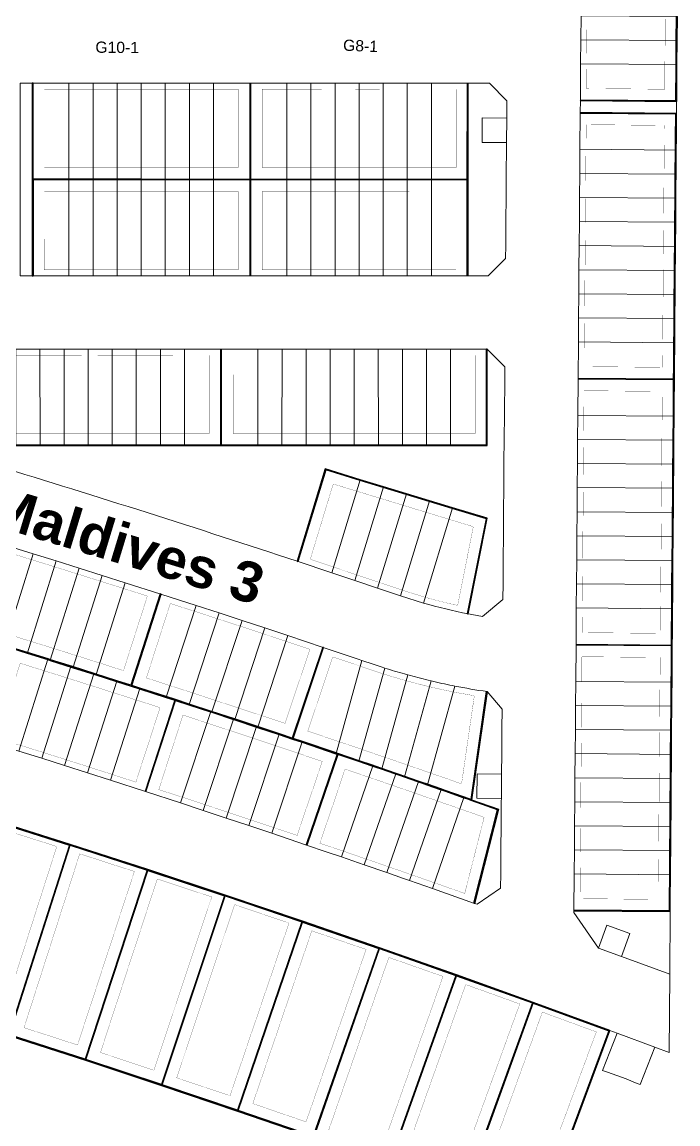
# Model space of a CAD drawing. Header units: centimetres. Extents: x -6122352 to 7132207, y -1694241 to 1947892.
# Drawn here: x 144818 to 308242, y -410151 to -135533 of the extents above; entities that cross this region are included whole.
import ezdxf

# ---------------------------------------------------------------- set-up
doc = ezdxf.new("R2010")
doc.units = ezdxf.units.CM
doc.header["$MEASUREMENT"] = 0
doc.linetypes.add('XR-AR-END-SETTING OUT PLAN$0$23261-XR-AR-SI-GF$0$HIDDEN', pattern=[0.375, 0.25, -0.125])
for name, color, linetype, lineweight, true_color in [('08-Compound Wall-1', 7, 'Continuous', 25, 0xa80000), ('08-Compound Wall-2', 6, 'Continuous', 25, 0xff00ff), ('23585-XR-AR-DAMAC PLOT LIMITS$0$1-End units', 7, 'Continuous', 5, 0xf8991e), ('23585-XR-AR-DAMAC PLOT LIMITS$0$1-Open Space', 7, 'Continuous', 5, 0x90cf5a), ('23585-XR-AR-DAMAC PLOT LIMITS$0$1-Utility', 7, 'Continuous', 5, 0x8db1ff)]:
    doc.layers.add(name, color=color, linetype=linetype, lineweight=lineweight, true_color=true_color)
for name, color, linetype, lineweight in [('23585-XR-AR-BOUNDARY WALLS AND SETBACKS$0$A-ANNO-TEXT', 3, 'Continuous', 25), ('23585-XR-AR-DAMAC PLOT LIMITS$0$1-Mid units', 41, 'Continuous', 5), ('23585-XR-AR-DAMAC PLOT LIMITS$0$1-V75', 142, 'Continuous', 5), ('A-ANNO-TEXT', 3, 'Continuous', 25)]:
    doc.layers.add(name, color=color, linetype=linetype, lineweight=lineweight)
for name, color, linetype in [('23585-XR-AR-BOUNDARY WALLS AND SETBACKS$0$cluster name', 2, 'Continuous'), ('23585-XR-AR-BOUNDARY WALLS AND SETBACKS$0$setback', 7, 'XR-AR-END-SETTING OUT PLAN$0$23261-XR-AR-SI-GF$0$HIDDEN'), ('@MI-REF LAYER', 7, 'Continuous'), ('@MI-TYPE-01', 30, 'Continuous')]:
    doc.layers.add(name, color=color, linetype=linetype)
doc.styles.add('23585-XR-AR-BOUNDARY WALLS AND SETBACKS$0$Arial', font='arialbd.ttf')
doc.styles.add('23585-XR-AR-MALDIVE-2$0$Arial', font='arialbd.ttf')

# ---------------------------------------------------------------- blocks, each defined once
blk = doc.blocks.new('23585-XR-AR-BOUNDARY WALLS AND SETBACKS$0$A$Cfa569a08')
at = {"layer": '23585-XR-AR-BOUNDARY WALLS AND SETBACKS$0$cluster name', "style": '23585-XR-AR-BOUNDARY WALLS AND SETBACKS$0$Arial'}
blk.add_text('Maldives 3', height=10, rotation=30.6218, dxfattribs=at).set_placement((496675.23, 2768820.96))
blk = doc.blocks.new('23585-XR-AR-BOUNDARY WALLS AND SETBACKS')
at = {"layer": '08-Compound Wall-1'}
blk.add_line((496602.55, 2768903.82), (496602.42, 2768903.68), dxfattribs=at)
at = {"layer": '08-Compound Wall-2'}
for p, q in [((496687.22, 2768960.86), (496693.27, 2768967.45)), ((496693.42, 2768967.32), (496687.37, 2768960.72)), ((496683.17, 2768956.43), (496687.22, 2768960.86)), ((496687.37, 2768960.72), (496683.32, 2768956.3)), ((496679.12, 2768952.01), (496683.17, 2768956.43)), ((496683.32, 2768956.3), (496679.27, 2768951.87)), ((496675.06, 2768947.58), (496679.12, 2768952.01)), ((496679.27, 2768951.87), (496675.21, 2768947.45)), ((496671.01, 2768943.16), (496675.06, 2768947.58)), ((496675.21, 2768947.45), (496671.16, 2768943.03)), ((496666.96, 2768938.74), (496671.01, 2768943.16)), ((496671.16, 2768943.03), (496667.11, 2768938.6)), ((496662.9, 2768934.31), (496666.96, 2768938.74)), ((496667.11, 2768938.6), (496663.05, 2768934.18)), ((496656.79, 2768927.64), (496662.9, 2768934.31)), ((496663.05, 2768934.18), (496656.94, 2768927.51)), ((496656.8, 2768927.36), (496650.69, 2768920.69)), ((496650.69, 2768920.69), (496646.64, 2768916.26)), ((496646.64, 2768916.26), (496642.58, 2768911.84)), ((496642.58, 2768911.84), (496638.53, 2768907.41)), ((496638.32, 2768907.49), (496634.33, 2768903.13)), ((496638.53, 2768907.41), (496634.48, 2768902.99)), ((496634.33, 2768903.13), (496630.27, 2768898.7)), ((496634.48, 2768902.99), (496630.42, 2768898.57)), ((496630.27, 2768898.7), (496626.22, 2768894.28)), ((496630.42, 2768898.57), (496626.37, 2768894.14)), ((496626.22, 2768894.28), (496620.17, 2768887.68)), ((496626.37, 2768894.14), (496620.32, 2768887.54))]:
    blk.add_line(p, q, dxfattribs=at)
for points in [[(496697.7, 2769001.58), (496697.85, 2769001.45), (496714.2, 2769019.02), (496707.5, 2769025.25), (496703.11, 2769029.34), (496698.72, 2769033.43)], [(496697.7, 2769001.58), (496713.92, 2769019.01), (496707.37, 2769025.1), (496702.97, 2769029.19), (496698.58, 2769033.28), (496694.19, 2769037.37), (496689.8, 2769041.46), (496685.4, 2769045.54), (496681.01, 2769049.63), (496676.62, 2769053.72), (496672.23, 2769057.8), (496665.6, 2769063.97)], [(496845.5, 2768864.03), (496845.64, 2768863.9), (496861.99, 2768881.47), (496859.8, 2768883.51), (496855.3, 2768887.7), (496853.1, 2768889.74), (496850.9, 2768891.79), (496846.51, 2768895.87), (496844.32, 2768897.92), (496842.12, 2768899.96), (496837.73, 2768904.05), (496835.53, 2768906.1), (496833.34, 2768908.14), (496828.94, 2768912.23), (496824.55, 2768916.31), (496822.36, 2768918.36), (496820.16, 2768920.4), (496817.96, 2768922.45), (496813.46, 2768926.63), (496811.27, 2768928.68), (496806.76, 2768932.87), (496804.57, 2768934.91), (496802.37, 2768936.96), (496797.98, 2768941.04), (496793.59, 2768945.13), (496791.39, 2768947.18), (496789.2, 2768949.22), (496787, 2768951.26), (496784.8, 2768953.31), (496780.41, 2768957.39), (496778.22, 2768959.44), (496776.02, 2768961.48), (496771.63, 2768965.57), (496769.43, 2768967.61), (496764.93, 2768971.8), (496762.73, 2768973.85), (496758.23, 2768978.04), (496756.04, 2768980.08), (496753.84, 2768982.12), (496749.45, 2768986.21), (496747.25, 2768988.26), (496745.05, 2768990.3), (496742.86, 2768992.35), (496740.66, 2768994.39), (496736.27, 2768998.48), (496731.88, 2769002.56), (496729.68, 2769004.61), (496727.49, 2769006.65), (496723.09, 2769010.74), (496720.9, 2769012.78), (496716.4, 2769016.97), (496700.04, 2768999.4), (496700.19, 2768999.27)], [(496748.51, 2768954.31), (496764.72, 2768971.73), (496762.6, 2768973.7), (496758.09, 2768977.89), (496755.9, 2768979.94), (496753.7, 2768981.98), (496749.31, 2768986.07), (496747.12, 2768988.11), (496744.92, 2768990.15), (496742.72, 2768992.2), (496740.53, 2768994.24), (496736.13, 2768998.33), (496731.74, 2769002.42), (496729.55, 2769004.46), (496727.35, 2769006.5), (496722.96, 2769010.59), (496720.76, 2769012.64), (496716.41, 2769016.69), (496700.19, 2768999.27)], [(496797.04, 2768909.14), (496813.25, 2768926.56), (496811.13, 2768928.53), (496806.63, 2768932.72), (496804.43, 2768934.77), (496802.23, 2768936.81), (496797.84, 2768940.9), (496793.45, 2768944.98), (496791.26, 2768947.03), (496789.06, 2768949.07), (496786.86, 2768951.12), (496784.67, 2768953.16), (496780.27, 2768957.25), (496778.08, 2768959.29), (496775.88, 2768961.34), (496771.49, 2768965.42), (496769.3, 2768967.47), (496764.87, 2768971.59), (496748.65, 2768954.17)], [(496748.51, 2768954.31), (496748.58, 2768954.24), (496748.65, 2768954.17)], [(496666.25, 2768839.68), (496670.31, 2768844.11), (496674.36, 2768848.53), (496678.41, 2768852.95), (496682.47, 2768857.38), (496686.52, 2768861.8), (496690.57, 2768866.22), (496694.63, 2768870.65), (496700.81, 2768877.39), (496706.99, 2768884.14), (496711.04, 2768888.56), (496715.1, 2768892.99), (496719.15, 2768897.41), (496723.2, 2768901.83), (496727.26, 2768906.26), (496731.31, 2768910.68), (496735.36, 2768915.11), (496739.42, 2768919.53), (496745.6, 2768926.28), (496727.9, 2768942.49), (496727.77, 2768942.34)], [(496639.03, 2768943.64), (496656.66, 2768927.49)], [(496639.17, 2768943.79), (496656.79, 2768927.64)], [(496638.46, 2768844.87), (496656.01, 2768828.79), (496662.05, 2768835.39), (496666.11, 2768839.82), (496670.16, 2768844.24), (496674.21, 2768848.66), (496678.27, 2768853.09), (496682.32, 2768857.51), (496686.37, 2768861.93), (496690.43, 2768866.36), (496694.48, 2768870.78), (496700.66, 2768877.53), (496706.84, 2768884.28), (496710.9, 2768888.7), (496714.95, 2768893.12), (496719, 2768897.55), (496723.06, 2768901.97), (496727.11, 2768906.4), (496731.16, 2768910.82), (496735.22, 2768915.24), (496739.27, 2768919.67), (496745.32, 2768926.26), (496727.77, 2768942.34)], [(496638.32, 2768907.49), (496642.43, 2768911.97), (496646.49, 2768916.4), (496650.54, 2768920.82), (496656.66, 2768927.49)], [(496656.8, 2768927.36), (496674.42, 2768911.21)], [(496656.94, 2768927.51), (496674.56, 2768911.36)], [(496845.5, 2768864.03), (496861.71, 2768881.46), (496859.66, 2768883.36), (496855.16, 2768887.55), (496852.97, 2768889.6), (496850.77, 2768891.64), (496846.38, 2768895.73), (496844.18, 2768897.77), (496841.98, 2768899.82), (496837.59, 2768903.9), (496835.4, 2768905.95), (496833.2, 2768907.99), (496828.81, 2768912.08), (496824.42, 2768916.17), (496822.22, 2768918.21), (496820.02, 2768920.25), (496817.83, 2768922.3), (496813.4, 2768926.42), (496797.19, 2768909)], [(496773.15, 2768894.34), (496758.91, 2768913.76), (496751.26, 2768909.24), (496746.09, 2768906.19), (496735.76, 2768900.09), (496730.59, 2768897.04), (496722.89, 2768892.49), (496735.01, 2768871.95)], [(496797.04, 2768909.14), (496797.11, 2768909.07), (496797.19, 2768909)], [(496700.59, 2768877.45), (496683.05, 2768893.53)], [(496700.73, 2768877.6), (496683.18, 2768893.68)], [(496790.77, 2768884.83), (496808, 2768863.76), (496814.33, 2768867.14), (496827.59, 2768846.9), (496827.41, 2768846.8), (496814.26, 2768866.88), (496808.11, 2768863.6), (496807.31, 2768863.17), (496806.26, 2768862.6), (496801.97, 2768860.31), (496800.96, 2768859.76), (496797.88, 2768858.1), (496796.65, 2768857.44), (496795.68, 2768856.91), (496792.59, 2768855.24), (496791.32, 2768854.56), (496790.4, 2768854.05), (496787.31, 2768852.38), (496786.01, 2768851.67), (496785.12, 2768851.18), (496782.03, 2768849.5), (496777.18, 2768846.84), (496788.68, 2768825.89)], [(496790.62, 2768884.71), (496807.82, 2768863.67), (496807.21, 2768863.34), (496806.16, 2768862.78), (496801.88, 2768860.48), (496800.87, 2768859.94), (496797.79, 2768858.28), (496796.55, 2768857.61), (496795.58, 2768857.09), (496792.5, 2768855.42), (496791.23, 2768854.73), (496790.3, 2768854.23), (496787.22, 2768852.55), (496785.91, 2768851.84), (496785.03, 2768851.36), (496781.94, 2768849.67), (496777, 2768846.97), (496776.67, 2768846.79), (496768.86, 2768842.48), (496766.72, 2768841.3), (496755.15, 2768862.21), (496755.06, 2768862.16), (496754.97, 2768862.12), (496766.55, 2768841.21), (496763.59, 2768839.57), (496758.52, 2768836.75), (496753.29, 2768833.83), (496748.03, 2768830.88), (496742.94, 2768828), (496739.77, 2768826.22), (496737.71, 2768825.05), (496731.68, 2768821.62), (496729.85, 2768820.58), (496718, 2768841.33), (496717.91, 2768841.28), (496717.83, 2768841.23), (496729.67, 2768820.48), (496726.47, 2768818.64), (496721.55, 2768815.83), (496716.38, 2768812.85), (496711.43, 2768809.98), (496710.87, 2768809.66), (496706.24, 2768806.97), (496702.82, 2768804.98)], [(496751.73, 2768805.29), (496739.96, 2768826.09), (496743.03, 2768827.83), (496747.98, 2768830.62), (496748.26, 2768830.78), (496753.21, 2768833.55), (496753.49, 2768833.71), (496758.45, 2768836.48), (496758.73, 2768836.64), (496763.69, 2768839.39), (496766.73, 2768841.08), (496768.95, 2768842.31), (496776.76, 2768846.61), (496777.01, 2768846.74), (496788.5, 2768825.79)], [(496715.06, 2768784.22), (496703.01, 2768804.86), (496706.34, 2768806.8), (496710.97, 2768809.49), (496711.53, 2768809.81), (496716.48, 2768812.67), (496721.65, 2768815.65), (496726.57, 2768818.47), (496729.86, 2768820.35), (496731.78, 2768821.45), (496737.81, 2768824.88), (496739.78, 2768825.99), (496751.56, 2768805.19)]]:
    blk.add_lwpolyline(points, dxfattribs=at)
blk.add_lwpolyline([(496773.15, 2768894.34, 0.000355), (496773.32, 2768894.45), (496758.96, 2768914.03), (496751.16, 2768909.42), (496745.99, 2768906.37), (496735.66, 2768900.26), (496730.49, 2768897.21), (496722.61, 2768892.56), (496734.84, 2768871.86), (496735.01, 2768871.95)], format="xyb", dxfattribs=at)
for points in [[(496766.34, 2768792.53), (496748.68, 2768782.5), (496731.03, 2768772.33), (496756.16, 2768729.11), (496763.75, 2768733.5), (496773.49, 2768739.09), (496791.16, 2768749.12), (496808.34, 2768758.73), (496825.86, 2768768.38), (496843.44, 2768777.92), (496848.97, 2768780.89), (496848.97, 2768780.89), (496849, 2768780.91), (496849.11, 2768780.96), (496854.57, 2768783.88), (496861.08, 2768787.34), (496878.77, 2768796.66), (496896.53, 2768805.86), (496873.66, 2768850.33), (496855.63, 2768840.98), (496837.65, 2768831.52), (496819.73, 2768821.94), (496801.87, 2768812.25), (496784.08, 2768802.44)], [(496873.58, 2768850.06), (496896.26, 2768805.95), (496878.77, 2768796.88), (496855.81, 2768840.85)], [(496855.63, 2768840.76), (496878.59, 2768796.79), (496861.07, 2768787.57), (496837.83, 2768831.39)], [(496837.65, 2768831.29), (496860.89, 2768787.47), (496854.48, 2768784.06), (496849.02, 2768781.14), (496848.91, 2768781.08), (496848.88, 2768781.07), (496848.87, 2768781.06), (496843.43, 2768778.14), (496819.91, 2768821.81)], [(496819.74, 2768821.72), (496843.25, 2768778.04), (496825.85, 2768768.6), (496802.06, 2768812.12)], [(496801.88, 2768812.02), (496825.68, 2768768.5), (496808.33, 2768758.95), (496784.26, 2768802.32)], [(496784.09, 2768802.22), (496808.16, 2768758.85), (496791.07, 2768749.3), (496790.87, 2768749.19), (496766.53, 2768792.4)], [(496766.36, 2768792.3), (496790.7, 2768749.09), (496773.48, 2768739.32), (496748.86, 2768782.38)], [(496748.69, 2768782.28), (496773.31, 2768739.22), (496763.65, 2768733.67), (496756.23, 2768729.38), (496731.3, 2768772.26)]]:
    blk.add_lwpolyline(points, close=True, dxfattribs=at)
at = {"layer": '23585-XR-AR-BOUNDARY WALLS AND SETBACKS$0$setback', "ltscale": 40, "const_width": 0.05}
for points in [[(496652.54, 2769045.67), (496657.04, 2769041.48), (496661.43, 2769037.4), (496665.82, 2769033.31), (496670.21, 2769029.22), (496674.61, 2769025.13), (496679, 2769021.04), (496683.39, 2769016.96), (496687.78, 2769012.87), (496692.17, 2769008.78), (496696.67, 2769004.59), (496709.96, 2769018.87), (496705.46, 2769023.05), (496701.07, 2769027.14), (496696.67, 2769031.23), (496692.28, 2769035.32), (496687.89, 2769039.41), (496683.5, 2769043.49), (496679.11, 2769047.58), (496674.71, 2769051.67), (496670.32, 2769055.75), (496665.82, 2769059.95)], [(496760.69, 2768971.65), (496756.19, 2768975.84), (496753.99, 2768977.89), (496751.8, 2768979.93), (496747.4, 2768984.02), (496745.21, 2768986.06), (496743.01, 2768988.1), (496740.81, 2768990.15), (496738.62, 2768992.19), (496734.23, 2768996.28), (496729.83, 2769000.37), (496727.64, 2769002.41), (496725.44, 2769004.45), (496721.05, 2769008.54), (496718.85, 2769010.59), (496716.55, 2769012.73), (496703.26, 2768998.46), (496707.77, 2768994.27), (496712.16, 2768990.18), (496716.55, 2768986.1), (496720.94, 2768982.01), (496725.34, 2768977.92), (496729.73, 2768973.83), (496734.12, 2768969.74), (496738.51, 2768965.66), (496742.9, 2768961.57), (496747.41, 2768957.38)], [(496795.94, 2768912.21), (496809.22, 2768926.48), (496804.72, 2768930.67), (496802.53, 2768932.72), (496800.33, 2768934.76), (496795.94, 2768938.85), (496791.54, 2768942.94), (496789.35, 2768944.98), (496787.15, 2768947.02), (496784.96, 2768949.07), (496782.76, 2768951.11), (496778.37, 2768955.2), (496776.17, 2768957.24), (496773.98, 2768959.28), (496769.58, 2768963.37), (496767.39, 2768965.42), (496765.08, 2768967.56), (496751.8, 2768953.29), (496756.3, 2768949.1), (496760.69, 2768945.01), (496765.08, 2768940.93), (496769.48, 2768936.84), (496773.87, 2768932.75), (496778.26, 2768928.66), (496782.65, 2768924.58), (496787.05, 2768920.49), (496791.44, 2768916.4)], [(496638.18, 2768940.49), (496634.03, 2768935.95), (496629.97, 2768931.53), (496625.92, 2768927.11), (496621.87, 2768922.68), (496617.81, 2768918.26), (496613.76, 2768913.83), (496609.71, 2768909.41), (496605.55, 2768904.87), (496619.93, 2768891.7), (496624.08, 2768896.24), (496628.14, 2768900.66), (496632.19, 2768905.08), (496636.24, 2768909.51), (496640.3, 2768913.93), (496644.35, 2768918.36), (496648.4, 2768922.78), (496652.56, 2768927.31)], [(496726.98, 2768939.26), (496722.83, 2768934.73), (496718.78, 2768930.31), (496714.72, 2768925.88), (496710.67, 2768921.46), (496706.62, 2768917.04), (496698.51, 2768908.19), (496694.46, 2768903.77), (496690.4, 2768899.34), (496686.25, 2768894.81), (496700.62, 2768881.63), (496704.78, 2768886.17), (496708.83, 2768890.59), (496712.89, 2768895.01), (496716.94, 2768899.44), (496720.99, 2768903.86), (496725.05, 2768908.29), (496729.1, 2768912.71), (496733.15, 2768917.13), (496737.21, 2768921.56), (496741.36, 2768926.09)], [(496790.5, 2768828.59), (496796.72, 2768832), (496802, 2768834.87), (496807.29, 2768837.73), (496812.58, 2768840.58), (496817.88, 2768843.42), (496824.11, 2768846.74), (496813.38, 2768863.12), (496809.48, 2768861.04), (496808.67, 2768860.61), (496807.63, 2768860.05), (496803.35, 2768857.75), (496802.34, 2768857.21), (496799.26, 2768855.55), (496798.02, 2768854.88), (496797.06, 2768854.36), (496793.97, 2768852.69), (496792.71, 2768852.01), (496791.78, 2768851.5), (496788.7, 2768849.83), (496787.4, 2768849.12), (496786.51, 2768848.64), (496783.43, 2768846.95), (496781.12, 2768845.69)], [(496753.16, 2768859.4), (496762.61, 2768842.34), (496757.11, 2768839.28), (496751.88, 2768836.36), (496746.61, 2768833.4), (496741.51, 2768830.53), (496738.34, 2768828.74), (496736.28, 2768827.57), (496730.93, 2768824.53), (496721.26, 2768841.46), (496726.74, 2768844.58), (496731.96, 2768847.53), (496737.19, 2768850.48), (496742.42, 2768853.41), (496747.65, 2768856.33)], [(496858.98, 2768841.03), (496880.05, 2768800.7), (496892.49, 2768807.15), (496871.69, 2768847.61)], [(496785.24, 2768825.71), (496775.86, 2768842.8), (496770.36, 2768839.77), (496768.14, 2768838.54), (496765.1, 2768836.86), (496760.14, 2768834.1), (496759.86, 2768833.95), (496754.91, 2768831.18), (496754.63, 2768831.02), (496749.68, 2768828.25), (496749.4, 2768828.09), (496744.46, 2768825.31), (496743.91, 2768825), (496753.52, 2768808.02), (496758.88, 2768811.05), (496764.11, 2768813.98), (496769.35, 2768816.91), (496774.6, 2768819.83), (496779.85, 2768822.74)], [(496716.05, 2768838.49), (496725.72, 2768821.56), (496725.03, 2768821.16), (496720.11, 2768818.34), (496714.93, 2768815.36), (496709.97, 2768812.49), (496709.41, 2768812.17), (496704.78, 2768809.48), (496701.36, 2768807.48), (496699.59, 2768806.45), (496694.28, 2768803.34), (496684.39, 2768820.14), (496689.83, 2768823.33), (496695.01, 2768826.35), (496700.2, 2768829.36), (496705.39, 2768832.36), (496710.58, 2768835.36)], [(496853.67, 2768838.25), (496841.01, 2768831.59), (496862.32, 2768791.39), (496874.73, 2768797.92)], [(496857.02, 2768788.59), (496835.7, 2768828.78), (496823.09, 2768822.03), (496844.66, 2768781.98), (496847.55, 2768783.53), (496847.56, 2768783.53), (496847.59, 2768783.55), (496847.7, 2768783.61), (496853.16, 2768786.53)], [(496738.69, 2768822.04), (496733.21, 2768818.93), (496731.3, 2768817.83), (496728.01, 2768815.95), (496723.1, 2768813.14), (496717.93, 2768810.16), (496712.98, 2768807.3), (496712.43, 2768806.98), (496707.8, 2768804.29), (496706.98, 2768803.81), (496716.81, 2768786.97), (496722.13, 2768790.06), (496727.32, 2768793.07), (496732.53, 2768796.07), (496737.73, 2768799.05), (496742.95, 2768802.03), (496748.3, 2768805.07)], [(496817.8, 2768819.19), (496839.38, 2768779.13), (496827.06, 2768772.44), (496805.23, 2768812.36)], [(496821.79, 2768769.56), (496799.96, 2768809.48), (496787.43, 2768802.58), (496809.51, 2768762.8)], [(496786.8, 2768750.1), (496764.47, 2768789.74), (496752.03, 2768782.68), (496774.61, 2768743.18)], [(496769.4, 2768740.2), (496746.82, 2768779.7), (496734.38, 2768772.53), (496757.25, 2768733.2), (496762.25, 2768736.1)]]:
    blk.add_lwpolyline(points, close=True, dxfattribs=at)
for points in [[(496642.23, 2768944.91), (496656.61, 2768931.74), (496660.77, 2768936.27), (496664.82, 2768940.7), (496668.87, 2768945.12), (496672.93, 2768949.54), (496676.98, 2768953.97), (496681.03, 2768958.39), (496685.09, 2768962.81), (496689.24, 2768967.35), (496674.86, 2768980.52), (496670.71, 2768975.99), (496666.66, 2768971.56), (496662.6, 2768967.14), (496658.55, 2768962.72), (496654.5, 2768958.29), (496650.44, 2768953.87), (496646.39, 2768949.45), (496642.23, 2768944.91)], [(496671.36, 2768910.09), (496656.98, 2768923.26), (496652.83, 2768918.73), (496648.77, 2768914.3), (496644.72, 2768909.88), (496640.67, 2768905.46), (496636.61, 2768901.03), (496632.56, 2768896.61), (496628.51, 2768892.18), (496624.35, 2768887.65), (496638.73, 2768874.47), (496642.88, 2768879.01), (496646.94, 2768883.43), (496650.99, 2768887.86), (496655.04, 2768892.28), (496659.1, 2768896.7), (496663.15, 2768901.13), (496667.2, 2768905.55), (496671.36, 2768910.09)], [(496844.47, 2768867.04), (496839.97, 2768871.23), (496835.58, 2768875.32), (496831.19, 2768879.41), (496826.79, 2768883.49), (496822.4, 2768887.58), (496818.01, 2768891.67), (496813.62, 2768895.76), (496809.23, 2768899.85), (496804.83, 2768903.93), (496800.33, 2768908.12), (496813.62, 2768922.4), (496818.12, 2768918.2), (496820.31, 2768916.16), (496822.51, 2768914.12), (496826.9, 2768910.03), (496831.29, 2768905.94), (496833.49, 2768903.9), (496835.68, 2768901.85), (496840.08, 2768897.77), (496842.27, 2768895.72), (496844.47, 2768893.68), (496848.86, 2768889.59), (496851.06, 2768887.55), (496853.25, 2768885.5), (496857.76, 2768881.31), (496844.47, 2768867.04)], [(496682.19, 2768890.38), (496696.57, 2768877.21), (496692.42, 2768872.68), (496688.36, 2768868.25), (496684.31, 2768863.83), (496680.26, 2768859.4), (496676.2, 2768854.98), (496672.15, 2768850.56), (496668.1, 2768846.13), (496664.04, 2768841.71), (496659.99, 2768837.28), (496655.83, 2768832.75), (496641.46, 2768845.92), (496645.61, 2768850.46), (496649.67, 2768854.88), (496653.72, 2768859.31), (496657.77, 2768863.73), (496661.83, 2768868.15), (496665.88, 2768872.58), (496669.93, 2768877), (496673.99, 2768881.43), (496678.04, 2768885.85), (496682.19, 2768890.38)], [(496804.27, 2768759.88), (496782.19, 2768799.67), (496769.7, 2768792.69), (496792.03, 2768753.04), (496804.27, 2768759.88)]]:
    blk.add_lwpolyline(points, dxfattribs=at)
for points in [[(496708.04, 2768950.12), (496693.66, 2768963.29), (496689.51, 2768958.76), (496685.46, 2768954.34), (496681.4, 2768949.91), (496677.35, 2768945.49), (496673.3, 2768941.07), (496669.24, 2768936.64), (496665.19, 2768932.22), (496661.04, 2768927.68), (496675.41, 2768914.51), (496679.57, 2768919.05), (496683.62, 2768923.47), (496687.67, 2768927.89, -0.000006), (496687.67, 2768927.89), (496691.73, 2768932.32), (496695.78, 2768936.74), (496699.83, 2768941.16), (496703.89, 2768945.59), (496708.04, 2768950.12)], [(496769.99, 2768893.92), (496758.15, 2768910.06), (496752.68, 2768906.83), (496747.51, 2768903.78), (496737.18, 2768897.68), (496732.02, 2768894.63), (496726.72, 2768891.5), (496736.7, 2768874.61), (496742.11, 2768877.62), (496747.36, 2768880.53), (496752.62, 2768883.43), (496757.86, 2768886.32), (496763.01, 2768889.33, 0.014999), (496769.99, 2768893.92, 0.014999)]]:
    blk.add_lwpolyline(points, format="xyb", dxfattribs=at)
blk.add_lwpolyline([(496758.41, 2768862.3), (496767.86, 2768845.24), (496775.27, 2768849.33), (496775.6, 2768849.51), (496780.55, 2768852.22), (496783.64, 2768853.9), (496784.52, 2768854.39), (496785.83, 2768855.1), (496788.92, 2768856.78), (496789.85, 2768857.28), (496791.12, 2768857.97), (496794.2, 2768859.64), (496795.17, 2768860.16), (496796.41, 2768860.83), (496799.49, 2768862.49), (496800.5, 2768863.04), (496803.43, 2768864.61), (496789.38, 2768881.8, -0.008175), (496785.2, 2768878.62), (496784.73, 2768878.27, -0.008524), (496780.25, 2768875.12), (496779.6, 2768874.68, -0.008212), (496775.17, 2768871.81), (496774.42, 2768871.34, -0.008055), (496769.97, 2768868.7), (496769.11, 2768868.2, -0.003061), (496767.39, 2768867.25), (496764.7, 2768865.77), (496763.82, 2768865.28)], format="xyb", close=True, dxfattribs=at)
at = {"layer": '@MI-TYPE-01'}
for p, q in [((496693.4, 2768967.6), (496675.78, 2768983.75)), ((496693.27, 2768967.45), (496675.65, 2768983.6)), ((496711.04, 2768951.17), (496693.42, 2768967.32)), ((496711.17, 2768951.32), (496693.55, 2768967.47)), ((496602.42, 2768903.68), (496620.11, 2768887.46)), ((496620.17, 2768887.68), (496602.55, 2768903.82)), ((496620.32, 2768887.54), (496637.94, 2768871.4)), ((496620.11, 2768887.46), (496637.81, 2768871.25)), ((496637.81, 2768871.25), (496637.94, 2768871.4))]:
    blk.add_line(p, q, dxfattribs=at)
at = {"layer": '23585-XR-AR-BOUNDARY WALLS AND SETBACKS$0$A-ANNO-TEXT'}
blk.add_blockref('23585-XR-AR-BOUNDARY WALLS AND SETBACKS$0$A$Cfa569a08', (0, 0), dxfattribs=at)
blk = doc.blocks.new('A$C9d9485f6')
at = {"layer": 'A-ANNO-TEXT', "rotation": 312.4881850805905}
blk.add_blockref('23585-XR-AR-BOUNDARY WALLS AND SETBACKS', (-2377088.53, -1504219.25), dxfattribs=at)
blk = doc.blocks.new('23585-XR-AR-DAMAC PLOT LIMITS')
at = {"layer": '23585-XR-AR-DAMAC PLOT LIMITS$0$1-End units', "color": 251, "true_color": 0x636466}
for points in [[(496714.2, 2769019.02), (496697.85, 2769001.45), (496691.15, 2769007.68), (496707.5, 2769025.25)], [(496723.09, 2769010.74), (496706.74, 2768993.17), (496700.04, 2768999.4), (496716.4, 2769016.97), (496720.9, 2769012.78)], [(496693.48, 2768967.53), (496687.3, 2768960.79), (496669.6, 2768977), (496675.78, 2768983.75)], [(496764.93, 2768971.8), (496748.58, 2768954.24), (496741.88, 2768960.47), (496758.23, 2768978.04), (496762.73, 2768973.85)], [(496771.63, 2768965.57), (496755.28, 2768948), (496748.58, 2768954.24), (496764.93, 2768971.8), (496769.43, 2768967.61)], [(496711.17, 2768951.32), (496704.99, 2768944.57), (496687.3, 2768960.79), (496693.48, 2768967.53)], [(496656.8, 2768927.5), (496639.1, 2768943.71), (496645.28, 2768950.46), (496662.98, 2768934.25)], [(496650.61, 2768920.75), (496632.92, 2768936.97), (496639.1, 2768943.71), (496656.8, 2768927.5)], [(496739.42, 2768919.53), (496721.72, 2768935.74), (496727.9, 2768942.49), (496745.6, 2768926.28)], [(496656.8, 2768927.5), (496662.98, 2768934.25), (496680.67, 2768918.03), (496674.49, 2768911.29)], [(496813.46, 2768926.63), (496797.11, 2768909.07), (496790.42, 2768915.3), (496806.76, 2768932.87), (496811.27, 2768928.68)], [(496650.61, 2768920.75), (496656.8, 2768927.5), (496674.49, 2768911.29), (496668.31, 2768904.54)], [(496820.16, 2768920.4), (496803.81, 2768902.83), (496797.11, 2768909.07), (496813.46, 2768926.63), (496817.96, 2768922.45)], [(496626.29, 2768894.21), (496620.11, 2768887.46), (496602.42, 2768903.68), (496608.6, 2768910.42)], [(496706.99, 2768884.14), (496700.81, 2768877.39), (496683.11, 2768893.61), (496689.3, 2768900.35)], [(496742.84, 2768876.31), (496734.84, 2768871.86), (496722.61, 2768892.56), (496730.49, 2768897.21)], [(496643.99, 2768878), (496637.81, 2768871.25), (496620.11, 2768887.46), (496626.29, 2768894.21)], [(496700.81, 2768877.39), (496694.63, 2768870.65), (496676.93, 2768886.86), (496683.11, 2768893.61)], [(496861.99, 2768881.47), (496845.64, 2768863.9), (496838.95, 2768870.13), (496855.3, 2768887.7), (496859.8, 2768883.51)], [(496776.72, 2768846.7), (496768.97, 2768842.43), (496768.89, 2768842.39), (496766.68, 2768841.17), (496755.06, 2768862.16), (496763.1, 2768866.6), (496763.98, 2768867.08)], [(496814.39, 2768867.06), (496827.59, 2768846.89), (496817.74, 2768841.63), (496806.33, 2768862.76), (496807.26, 2768863.25), (496808.06, 2768863.68)], [(496766.68, 2768841.17), (496763.64, 2768839.48), (496758.68, 2768836.72), (496746.92, 2768857.65), (496755.06, 2768862.16)], [(496796.63, 2768830.22), (496793.09, 2768828.3), (496788.59, 2768825.84), (496777.04, 2768846.88), (496781.99, 2768849.59), (496785.07, 2768851.27), (496785.21, 2768851.35)], [(496768.89, 2768842.39), (496768.97, 2768842.43), (496776.72, 2768846.7), (496777.04, 2768846.88), (496788.59, 2768825.84), (496780.58, 2768821.43)], [(496729.81, 2768820.44), (496717.91, 2768841.28), (496726, 2768845.88), (496737.76, 2768824.96), (496731.73, 2768821.53)], [(496721.87, 2768815.89), (496709.84, 2768836.66), (496717.91, 2768841.28), (496729.81, 2768820.44), (496726.52, 2768818.56)], [(496739.82, 2768826.13), (496742.99, 2768827.92), (496747.93, 2768830.7), (496759.61, 2768809.74), (496751.64, 2768805.24)], [(496693.21, 2768799.23), (496681.04, 2768819.92), (496689.07, 2768824.63), (496701.1, 2768803.86), (496694.98, 2768800.27)], [(496731.73, 2768821.53), (496737.76, 2768824.96), (496739.82, 2768826.13), (496751.64, 2768805.24), (496743.69, 2768800.72)], [(496702.88, 2768804.89), (496706.29, 2768806.88), (496710.92, 2768809.57), (496722.88, 2768788.77), (496714.97, 2768784.17)]]:
    blk.add_lwpolyline(points, close=True, dxfattribs=at)
for points in [[(496773.32, 2768894.45, -0.020414), (496763.78, 2768888.04), (496751.16, 2768909.42), (496758.96, 2768914.03)], [(496808.06, 2768863.68), (496807.26, 2768863.25), (496806.33, 2768862.76), (496806.21, 2768862.69), (496801.93, 2768860.39), (496801.04, 2768859.92), (496800.92, 2768859.85), (496797.84, 2768858.19), (496784.31, 2768879.83, 0.012844), (496790.77, 2768884.83)]]:
    blk.add_lwpolyline(points, format="xyb", close=True, dxfattribs=at)
at = {"layer": '23585-XR-AR-DAMAC PLOT LIMITS$0$1-Mid units', "color": 251, "true_color": 0x636466}
for points in [[(496703.11, 2769029.34), (496686.76, 2769011.77), (496682.37, 2769015.86), (496698.72, 2769033.43)], [(496707.5, 2769025.25), (496691.15, 2769007.68), (496686.76, 2769011.77), (496703.11, 2769029.34)], [(496727.49, 2769006.65), (496711.14, 2768989.08), (496706.74, 2768993.17), (496723.09, 2769010.74)], [(496731.88, 2769002.56), (496715.53, 2768985), (496711.14, 2768989.08), (496727.49, 2769006.65), (496729.68, 2769004.61)], [(496736.27, 2768998.48), (496719.92, 2768980.91), (496715.53, 2768985), (496731.88, 2769002.56)], [(496740.66, 2768994.39), (496724.31, 2768976.82), (496719.92, 2768980.91), (496736.27, 2768998.48)], [(496745.05, 2768990.3), (496728.71, 2768972.73), (496724.31, 2768976.82), (496740.66, 2768994.39), (496742.86, 2768992.35)], [(496749.45, 2768986.21), (496733.1, 2768968.65), (496728.71, 2768972.73), (496745.05, 2768990.3), (496747.25, 2768988.26)], [(496753.84, 2768982.12), (496737.49, 2768964.56), (496733.1, 2768968.65), (496749.45, 2768986.21)], [(496758.23, 2768978.04), (496741.88, 2768960.47), (496737.49, 2768964.56), (496753.84, 2768982.12), (496756.04, 2768980.08)], [(496683.25, 2768956.36), (496665.55, 2768972.58), (496669.6, 2768977), (496687.3, 2768960.79)], [(496679.19, 2768951.94), (496661.5, 2768968.15), (496665.55, 2768972.58), (496683.25, 2768956.36)], [(496675.14, 2768947.52), (496657.44, 2768963.73), (496661.5, 2768968.15), (496679.19, 2768951.94)], [(496776.02, 2768961.48), (496759.67, 2768943.92), (496755.28, 2768948), (496771.63, 2768965.57)], [(496671.08, 2768943.09), (496653.39, 2768959.31), (496657.44, 2768963.73), (496675.14, 2768947.52)], [(496667.03, 2768938.67), (496649.34, 2768954.88), (496653.39, 2768959.31), (496671.08, 2768943.09)], [(496683.25, 2768956.36), (496687.3, 2768960.79), (496704.99, 2768944.57), (496700.94, 2768940.15)], [(496780.41, 2768957.39), (496764.06, 2768939.83), (496759.67, 2768943.92), (496776.02, 2768961.48), (496778.22, 2768959.44)], [(496679.19, 2768951.94), (496683.25, 2768956.36), (496700.94, 2768940.15), (496696.89, 2768935.73)], [(496784.8, 2768953.31), (496768.45, 2768935.74), (496764.06, 2768939.83), (496780.41, 2768957.39)], [(496662.98, 2768934.25), (496645.28, 2768950.46), (496649.34, 2768954.88), (496667.03, 2768938.67)], [(496675.14, 2768947.52), (496679.19, 2768951.94), (496696.89, 2768935.73), (496692.83, 2768931.3)], [(496789.2, 2768949.22), (496772.85, 2768931.65), (496768.45, 2768935.74), (496784.8, 2768953.31), (496787, 2768951.26)], [(496793.59, 2768945.13), (496777.24, 2768927.57), (496772.85, 2768931.65), (496789.2, 2768949.22), (496791.39, 2768947.18)], [(496671.08, 2768943.09), (496675.14, 2768947.52), (496692.83, 2768931.3), (496688.78, 2768926.88)], [(496667.03, 2768938.67), (496671.08, 2768943.09), (496688.78, 2768926.88), (496684.73, 2768922.46)], [(496797.98, 2768941.04), (496781.63, 2768923.48), (496777.24, 2768927.57), (496793.59, 2768945.13)], [(496802.37, 2768936.96), (496786.02, 2768919.39), (496781.63, 2768923.48), (496797.98, 2768941.04)], [(496662.98, 2768934.25), (496667.03, 2768938.67), (496684.73, 2768922.46), (496680.67, 2768918.03)], [(496646.56, 2768916.33), (496628.87, 2768932.54), (496632.92, 2768936.97), (496650.61, 2768920.75)], [(496739.42, 2768919.53), (496735.36, 2768915.11), (496717.67, 2768931.32), (496721.72, 2768935.74)], [(496806.76, 2768932.87), (496790.42, 2768915.3), (496786.02, 2768919.39), (496802.37, 2768936.96), (496804.57, 2768934.91)], [(496642.51, 2768911.91), (496624.81, 2768928.12), (496628.87, 2768932.54), (496646.56, 2768916.33)], [(496735.36, 2768915.11), (496731.31, 2768910.68), (496713.62, 2768926.9), (496717.67, 2768931.32)], [(496638.45, 2768907.48), (496620.76, 2768923.7), (496624.81, 2768928.12), (496642.51, 2768911.91)], [(496709.56, 2768922.47), (496713.62, 2768926.9), (496731.31, 2768910.68), (496727.26, 2768906.26)], [(496634.4, 2768903.06), (496616.71, 2768919.27), (496620.76, 2768923.7), (496638.45, 2768907.48)], [(496646.56, 2768916.33), (496650.61, 2768920.75), (496668.31, 2768904.54), (496664.26, 2768900.12)], [(496727.26, 2768906.26), (496723.2, 2768901.83), (496705.51, 2768918.05), (496709.56, 2768922.47)], [(496630.35, 2768898.63), (496612.65, 2768914.85), (496616.71, 2768919.27), (496634.4, 2768903.06)], [(496723.2, 2768901.83), (496719.15, 2768897.41), (496701.46, 2768913.63), (496705.51, 2768918.05)], [(496824.55, 2768916.31), (496808.2, 2768898.75), (496803.81, 2768902.83), (496820.16, 2768920.4), (496822.36, 2768918.36)], [(496642.51, 2768911.91), (496646.56, 2768916.33), (496664.26, 2768900.12), (496660.2, 2768895.69)], [(496828.94, 2768912.23), (496812.6, 2768894.66), (496808.2, 2768898.75), (496824.55, 2768916.31)], [(496626.29, 2768894.21), (496608.6, 2768910.42), (496612.65, 2768914.85), (496630.35, 2768898.63)], [(496719.15, 2768897.41), (496715.1, 2768892.99), (496697.4, 2768909.2), (496701.46, 2768913.63)], [(496638.45, 2768907.48), (496642.51, 2768911.91), (496660.2, 2768895.69), (496656.15, 2768891.27)], [(496833.34, 2768908.14), (496816.99, 2768890.57), (496812.6, 2768894.66), (496828.94, 2768912.23)], [(496634.4, 2768903.06), (496638.45, 2768907.48), (496656.15, 2768891.27), (496652.1, 2768886.84)], [(496715.1, 2768892.99), (496711.04, 2768888.56), (496693.35, 2768904.78), (496697.4, 2768909.2)], [(496763.78, 2768888.04), (496758.6, 2768885.01), (496745.99, 2768906.37), (496751.16, 2768909.42)], [(496837.73, 2768904.05), (496821.38, 2768886.48), (496816.99, 2768890.57), (496833.34, 2768908.14), (496835.53, 2768906.1)], [(496711.04, 2768888.56), (496706.99, 2768884.14), (496689.3, 2768900.35), (496693.35, 2768904.78)], [(496758.6, 2768885.01), (496753.34, 2768882.12), (496740.82, 2768903.31), (496745.99, 2768906.37)], [(496842.12, 2768899.96), (496825.77, 2768882.4), (496821.38, 2768886.48), (496837.73, 2768904.05)], [(496630.35, 2768898.63), (496634.4, 2768903.06), (496652.1, 2768886.84), (496648.04, 2768882.42)], [(496753.34, 2768882.12), (496748.08, 2768879.22), (496735.66, 2768900.26), (496740.82, 2768903.31)], [(496648.04, 2768882.42), (496643.99, 2768878), (496626.29, 2768894.21), (496630.35, 2768898.63)], [(496748.08, 2768879.22), (496742.84, 2768876.31), (496730.49, 2768897.21), (496735.66, 2768900.26)], [(496846.51, 2768895.87), (496830.16, 2768878.31), (496825.77, 2768882.4), (496842.12, 2768899.96), (496844.32, 2768897.92)], [(496850.9, 2768891.79), (496834.56, 2768874.22), (496830.16, 2768878.31), (496846.51, 2768895.87)], [(496855.3, 2768887.7), (496838.95, 2768870.13), (496834.56, 2768874.22), (496850.9, 2768891.79), (496853.1, 2768889.74)], [(496694.63, 2768870.65), (496690.57, 2768866.22), (496672.88, 2768882.44), (496676.93, 2768886.86)], [(496690.57, 2768866.22), (496686.52, 2768861.8), (496668.83, 2768878.01), (496672.88, 2768882.44)], [(496686.52, 2768861.8), (496682.47, 2768857.38), (496664.77, 2768873.59), (496668.83, 2768878.01)], [(496682.47, 2768857.38), (496678.41, 2768852.95), (496660.72, 2768869.17), (496664.77, 2768873.59)], [(496656.67, 2768864.74), (496660.72, 2768869.17), (496678.41, 2768852.95), (496674.36, 2768848.53)], [(496652.61, 2768860.32), (496656.67, 2768864.74), (496674.36, 2768848.53), (496670.31, 2768844.11)], [(496670.31, 2768844.11), (496666.25, 2768839.68), (496648.56, 2768855.9), (496652.61, 2768860.32)], [(496806.33, 2768862.76), (496817.74, 2768841.63), (496812.45, 2768838.8), (496801.04, 2768859.92), (496801.93, 2768860.39), (496806.21, 2768862.69)], [(496753.45, 2768833.8), (496741.69, 2768854.72), (496746.92, 2768857.65), (496758.68, 2768836.72), (496758.4, 2768836.57)], [(496801.04, 2768859.92), (496812.45, 2768838.8), (496811.05, 2768838.05), (496807.17, 2768835.95), (496795.76, 2768857.07), (496796.6, 2768857.52), (496797.84, 2768858.19), (496800.92, 2768859.85)], [(496748.21, 2768830.86), (496736.45, 2768851.78), (496741.69, 2768854.72), (496753.45, 2768833.8), (496753.16, 2768833.64)], [(496795.76, 2768857.07), (496807.17, 2768835.95), (496801.9, 2768833.08), (496790.48, 2768854.21), (496791.28, 2768854.64), (496792.55, 2768855.33), (496795.63, 2768857)], [(496801.9, 2768833.08), (496796.63, 2768830.22), (496785.21, 2768851.35), (496785.96, 2768851.75), (496787.26, 2768852.46), (496790.35, 2768854.14), (496790.48, 2768854.21)], [(496742.99, 2768827.92), (496731.22, 2768848.84), (496736.45, 2768851.78), (496748.21, 2768830.86), (496747.93, 2768830.7)], [(496737.76, 2768824.96), (496726, 2768845.88), (496731.22, 2768848.84), (496742.99, 2768827.92), (496739.82, 2768826.13)], [(496780.58, 2768821.43), (496775.33, 2768818.52), (496763.64, 2768839.48), (496766.68, 2768841.17), (496768.89, 2768842.39)], [(496758.4, 2768836.57), (496758.68, 2768836.72), (496763.64, 2768839.48), (496775.33, 2768818.52), (496770.08, 2768815.6)], [(496716.67, 2768812.9), (496704.64, 2768833.66), (496709.84, 2768836.66), (496721.87, 2768815.89), (496721.31, 2768815.57)], [(496753.16, 2768833.64), (496753.45, 2768833.8), (496758.4, 2768836.57), (496770.08, 2768815.6), (496764.85, 2768812.68)], [(496711.48, 2768809.89), (496699.44, 2768830.66), (496704.64, 2768833.66), (496716.67, 2768812.9), (496716.11, 2768812.58)], [(496747.93, 2768830.7), (496748.21, 2768830.86), (496753.16, 2768833.64), (496764.85, 2768812.68), (496759.61, 2768809.74)], [(496706.29, 2768806.88), (496694.25, 2768827.65), (496699.44, 2768830.66), (496711.48, 2768809.89), (496710.92, 2768809.57)], [(496701.1, 2768803.86), (496689.07, 2768824.63), (496694.25, 2768827.65), (496706.29, 2768806.88), (496702.88, 2768804.89)], [(496726.52, 2768818.56), (496729.81, 2768820.44), (496731.73, 2768821.53), (496743.69, 2768800.72), (496738.48, 2768797.75)], [(496721.31, 2768815.57), (496721.87, 2768815.89), (496726.52, 2768818.56), (496738.48, 2768797.75), (496733.27, 2768794.76)], [(496716.11, 2768812.58), (496716.67, 2768812.9), (496721.31, 2768815.57), (496733.27, 2768794.76), (496728.07, 2768791.77)], [(496710.92, 2768809.57), (496711.48, 2768809.89), (496716.11, 2768812.58), (496728.07, 2768791.77), (496722.88, 2768788.77)]]:
    blk.add_lwpolyline(points, close=True, dxfattribs=at)
for points in [[(496797.84, 2768858.19), (496796.6, 2768857.52), (496795.76, 2768857.07), (496795.63, 2768857), (496792.55, 2768855.33), (496779.41, 2768876.36, 0.00852), (496783.84, 2768879.48), (496784.31, 2768879.83)], [(496792.55, 2768855.33), (496791.28, 2768854.64), (496790.48, 2768854.21), (496790.35, 2768854.14), (496787.26, 2768852.46), (496774.38, 2768873.08, 0.008206), (496778.76, 2768875.92), (496779.41, 2768876.36)], [(496787.26, 2768852.46), (496785.96, 2768851.75), (496785.21, 2768851.35), (496785.07, 2768851.27), (496781.99, 2768849.59), (496769.23, 2768870, 0.008048), (496773.63, 2768872.62), (496774.38, 2768873.08)], [(496781.99, 2768849.59), (496777.04, 2768846.88), (496776.72, 2768846.7), (496763.98, 2768867.08), (496766.55, 2768868.5, 0.003268), (496768.37, 2768869.51), (496769.23, 2768870)]]:
    blk.add_lwpolyline(points, format="xyb", close=True, dxfattribs=at)
at = {"layer": '23585-XR-AR-DAMAC PLOT LIMITS$0$1-Open Space', "color": 251, "true_color": 0x636466}
for points in [[(496698.72, 2769033.43), (496703.11, 2769029.34), (496707.5, 2769025.25), (496714.2, 2769019.02), (496716.4, 2769016.97), (496720.9, 2769012.78), (496723.09, 2769010.74), (496727.49, 2769006.65), (496729.68, 2769004.61), (496731.88, 2769002.56), (496736.27, 2768998.48), (496740.66, 2768994.39), (496742.86, 2768992.35), (496745.05, 2768990.3), (496747.25, 2768988.26), (496749.45, 2768986.21), (496753.84, 2768982.12), (496756.04, 2768980.08), (496758.23, 2768978.04), (496762.73, 2768973.85), (496764.93, 2768971.8), (496769.43, 2768967.61), (496771.63, 2768965.57), (496776.02, 2768961.48), (496778.22, 2768959.44), (496780.41, 2768957.39), (496784.8, 2768953.31), (496787, 2768951.26), (496789.2, 2768949.22), (496791.39, 2768947.18), (496793.59, 2768945.13), (496797.98, 2768941.04), (496802.37, 2768936.96), (496804.57, 2768934.91), (496806.76, 2768932.87), (496811.27, 2768928.68), (496813.46, 2768926.63), (496817.96, 2768922.45), (496820.16, 2768920.4), (496822.36, 2768918.36), (496824.55, 2768916.31), (496828.94, 2768912.23), (496833.34, 2768908.14), (496835.53, 2768906.1), (496837.73, 2768904.05), (496842.12, 2768899.96), (496844.32, 2768897.92), (496846.51, 2768895.87), (496850.9, 2768891.79), (496853.1, 2768889.74), (496855.3, 2768887.7), (496859.8, 2768883.51), (496861.99, 2768881.47), (496873.43, 2768870.82), (496887.73, 2768857.51), (496884.35, 2768855.79), (496888.78, 2768846.82, 0.022504), (496879.87, 2768842.27), (496875.44, 2768851.24), (496873.66, 2768850.33), (496896.53, 2768805.86)], [(496666.25, 2768839.68), (496670.31, 2768844.11), (496674.36, 2768848.53), (496678.41, 2768852.95), (496682.47, 2768857.38), (496686.52, 2768861.8), (496690.57, 2768866.22), (496694.63, 2768870.65), (496700.81, 2768877.39), (496706.99, 2768884.14), (496711.04, 2768888.56), (496715.1, 2768892.99), (496719.15, 2768897.41), (496723.2, 2768901.83), (496727.26, 2768906.26), (496731.31, 2768910.68), (496735.36, 2768915.11), (496739.42, 2768919.53), (496745.6, 2768926.28), (496727.9, 2768942.49), (496734.08, 2768942.73), (496736.11, 2768940.84), (496742.81, 2768934.61), (496747.2, 2768930.52), (496751.59, 2768926.43), (496755.99, 2768922.34), (496760.38, 2768918.26), (496764.77, 2768914.17), (496769.16, 2768910.08), (496773.56, 2768905.99), (496776.5, 2768903.26), (496776.19, 2768896.62, -0.006935), (496773.32, 2768894.45), (496758.96, 2768914.03), (496751.16, 2768909.42), (496745.99, 2768906.37), (496740.82, 2768903.31), (496735.66, 2768900.26), (496730.49, 2768897.21), (496722.61, 2768892.56), (496734.84, 2768871.86, 0.005952), (496666.71, 2768832.71)], [(496658.36, 2768690.29, 0.050015), (496687.94, 2768695.19, 0.049937), (496715.95, 2768705.87, 0.018189), (496725.54, 2768711.11), (496730.71, 2768714.18), (496730.91, 2768714.3), (496730.92, 2768714.31), (496731.03, 2768714.37), (496736.31, 2768717.49), (496753.56, 2768727.6), (496756.16, 2768729.11), (496763.75, 2768733.5), (496773.49, 2768739.09), (496790.89, 2768748.96), (496791.28, 2768749.18), (496808.34, 2768758.73), (496825.86, 2768768.38), (496843.44, 2768777.92)]]:
    blk.add_lwpolyline(points, format="xyb", dxfattribs=at)
for points in [[(496716.4, 2769016.97), (496700.04, 2768999.4), (496697.85, 2769001.45), (496714.2, 2769019.02)], [(496707.45, 2768967.51), (496711.85, 2768963.43), (496714.31, 2768961.13), (496714.55, 2768955), (496711.17, 2768951.32), (496693.48, 2768967.53), (496675.78, 2768983.75), (496678, 2768986.17), (496679.37, 2768987.66), (496685.54, 2768987.9), (496687.58, 2768986), (496688.68, 2768984.98), (496684.52, 2768980.51), (496688.98, 2768976.36), (496693.14, 2768980.83), (496694.28, 2768979.78), (496698.67, 2768975.69), (496703.06, 2768971.6)], [(496620.11, 2768887.46), (496637.81, 2768871.25), (496635.78, 2768869.04), (496618.09, 2768885.25), (496600.39, 2768901.46), (496602.42, 2768903.68)], [(496826.48, 2768856.74), (496829.15, 2768854.26), (496828.22, 2768847.23), (496827.59, 2768846.89), (496814.39, 2768867.06), (496808.06, 2768863.68), (496790.77, 2768884.83), (496796.49, 2768884.65), (496800.13, 2768881.26), (496804.52, 2768877.18), (496808.35, 2768873.61), (496804.2, 2768869.14), (496808.66, 2768864.99), (496812.82, 2768869.45), (496813.3, 2768869), (496817.7, 2768864.91), (496822.09, 2768860.82)], [(496861.99, 2768881.47), (496873.43, 2768870.82), (496862.06, 2768864.93), (496859.28, 2768870.35), (496853.85, 2768867.56), (496856.64, 2768862.13), (496845.97, 2768863.59), (496845.64, 2768863.9)]]:
    blk.add_lwpolyline(points, close=True, dxfattribs=at)
at = {"layer": '23585-XR-AR-DAMAC PLOT LIMITS$0$1-Utility', "color": 251, "true_color": 0x636466}
for points in [[(496693.14, 2768980.83), (496688.98, 2768976.36), (496684.52, 2768980.51), (496688.68, 2768984.98)], [(496808.91, 2768873.09), (496812.82, 2768869.45), (496808.66, 2768864.99), (496804.2, 2768869.14), (496808.35, 2768873.61)], [(496859.28, 2768870.35), (496862.06, 2768864.93), (496856.67, 2768862.13), (496856.64, 2768862.13), (496853.85, 2768867.56)]]:
    blk.add_lwpolyline(points, close=True, dxfattribs=at)
blk.add_lwpolyline([(496875.44, 2768851.24), (496884.35, 2768855.79), (496888.78, 2768846.82, 0.022504), (496879.87, 2768842.27)], format="xyb", close=True, dxfattribs=at)
at = {"layer": '23585-XR-AR-DAMAC PLOT LIMITS$0$1-V75', "color": 251, "true_color": 0x636466}
for points in [[(496896.53, 2768805.86), (496878.77, 2768796.66), (496855.63, 2768840.98), (496873.66, 2768850.33)], [(496878.77, 2768796.66), (496861.08, 2768787.34), (496837.65, 2768831.52), (496855.63, 2768840.98)], [(496861.08, 2768787.34), (496854.57, 2768783.88), (496849.11, 2768780.96), (496849, 2768780.9), (496848.97, 2768780.89), (496848.78, 2768780.79), (496843.44, 2768777.92), (496819.73, 2768821.94), (496837.65, 2768831.52)], [(496843.44, 2768777.92), (496825.86, 2768768.38), (496801.87, 2768812.25), (496819.73, 2768821.94)], [(496825.86, 2768768.38), (496808.34, 2768758.73), (496784.08, 2768802.44), (496801.87, 2768812.25)], [(496808.34, 2768758.73), (496791.28, 2768749.18), (496790.89, 2768748.96), (496766.34, 2768792.53), (496784.08, 2768802.44)], [(496790.89, 2768748.96), (496773.49, 2768739.09), (496748.68, 2768782.5), (496766.34, 2768792.53)], [(496773.49, 2768739.09), (496763.75, 2768733.5), (496756.16, 2768729.11), (496731.03, 2768772.33), (496748.68, 2768782.5)]]:
    blk.add_lwpolyline(points, close=True, dxfattribs=at)
blk = doc.blocks.new('A$Cf093b529')
at = {"layer": 'A-ANNO-TEXT'}
blk.add_blockref('23585-XR-AR-DAMAC PLOT LIMITS', (-495391.99, -2768603.44), dxfattribs=at)

msp = doc.modelspace()

# ---------------------------------------------------------------- block references
at = {"layer": '@MI-REF LAYER', "xscale": 1000, "yscale": 1000, "zscale": 1000}
msp.add_blockref('A$C9d9485f6', (-23958.95046, 48155.57226), dxfattribs=at)
at = {"layer": '@MI-REF LAYER', "xscale": 1000, "yscale": 1000, "zscale": 1000, "rotation": 312.4882903633292}
msp.add_blockref('A$Cf093b529', (-891608.73293, 539022.72011), dxfattribs=at)

# ---------------------------------------------------------------- texts
at = {"layer": 'Defpoints', "char_height": 2800, "attachment_point": 5, "style": '23585-XR-AR-MALDIVE-2$0$Arial'}
for s, insert, rotation in [('\\A1;{\\fArial|b0|i0|c0|p34;G8-1}', (229163.83739, -141474.54555), 357.4882890027), ('\\A1;{\\fArial|b0|i0|c0|p34;G10-1}', (168527.46192, -141860.86033), 359.4613871593)]:
    msp.add_mtext(s, dxfattribs=dict(at, insert=insert, rotation=rotation))

doc.saveas('drawing.dxf')
